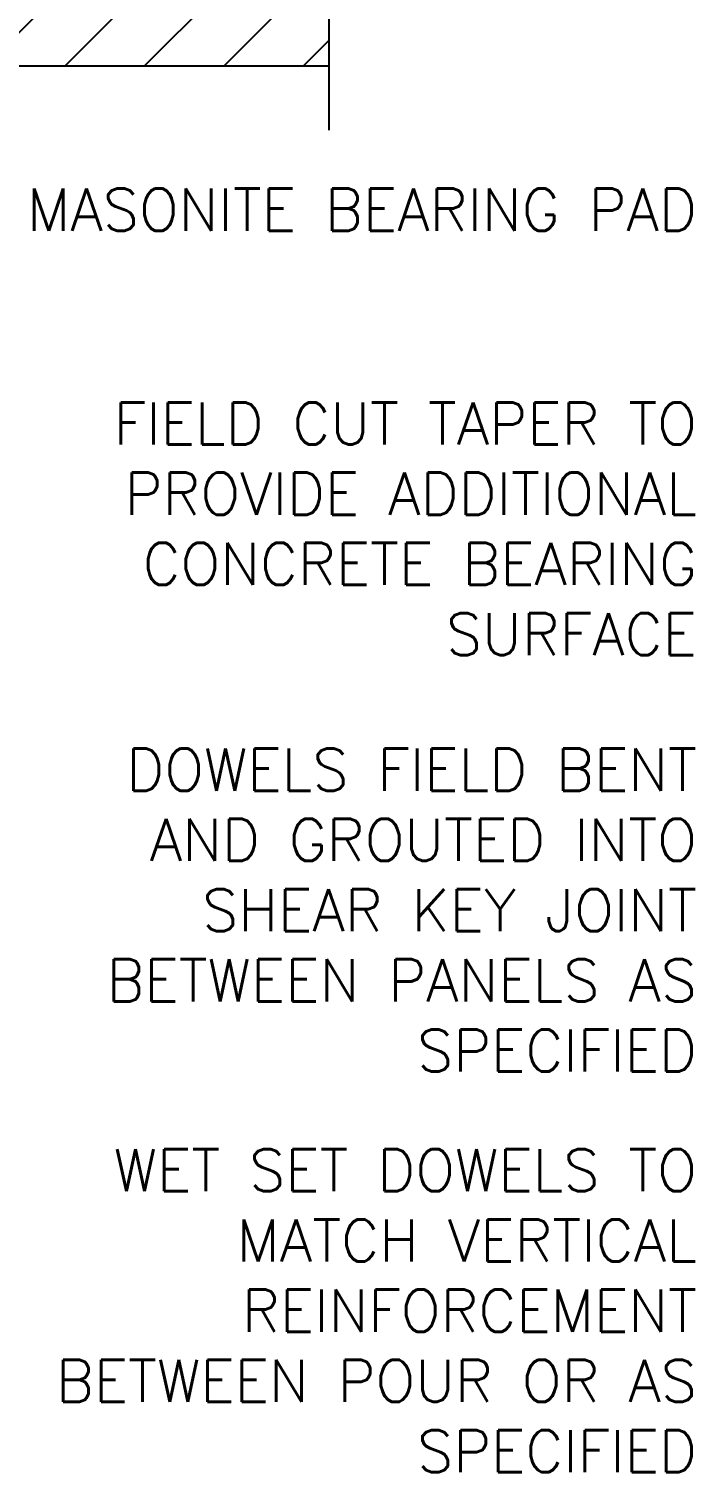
# Model space of a CAD drawing. Header units: inches. Extents: x 75 to 204, y 119 to 186.
# Drawn here: x 192.49 to 204.35, y 141.51 to 167.2 of the extents above; entities that cross this region are included whole.
import ezdxf

# ---------------------------------------------------------------- set-up
doc = ezdxf.new("R2010")
doc.units = ezdxf.units.IN
doc.header["$LTSCALE"] = 0.5
doc.header["$MEASUREMENT"] = 0
for name, color, linetype in [('HATCH', 12, 'Continuous'), ('line25', 2, 'Continuous'), ('LINE9', 9, 'Continuous'), ('TEXT', 4, 'Continuous')]:
    doc.layers.add(name, color=color, linetype=linetype)
doc.styles.add('ROMANS', font='romans.shx', dxfattribs={"height": 0.75})

msp = doc.modelspace()

# ---------------------------------------------------------------- hatches: boundary and pattern name
at = {"layer": 'HATCH'}
h = msp.add_hatch(dxfattribs=at)
h.set_pattern_fill('ANSI31', color=256, scale=8, style=0)
h.set_pattern_definition([(45, (91.57664514911644, 15.49055793160574), (-0.7071067811865475, 0.7071067811865476), [])])
h.paths.add_polyline_path([(197.8280157689334, 168.044445428326), (181.59348653097, 168.0444454283259), (181.5934132032379, 166.544445428326), (197.8280157689334, 166.544445428326)])

# ---------------------------------------------------------------- linework, layer by layer
at = {"layer": 'line25'}
for p, q in [((181.5934132032379, 166.5444454283259), (197.8280157689334, 166.544445428326)), ((185.7184132032379, 166.544445428326), (196.348327252527, 166.544445428326))]:
    msp.add_line(p, q, dxfattribs=at)
at = {"layer": 'LINE9'}
msp.add_lwpolyline([(197.8280157689334, 180.1649884876965), (197.8280157689334, 174.0081095655813), (196.8280157689334, 173.0081095655813), (197.8280157689334, 173.0081095655813), (198.8280157689334, 173.0081095655813), (197.8280157689334, 172.0081095655813), (197.8280157689334, 165.3960230335132)], dxfattribs=at)

# ---------------------------------------------------------------- texts
at = {"layer": 'TEXT', "char_height": 0.75, "width": 13.61326156596732, "attachment_point": 3, "style": 'ROMANS'}
for s, insert in [('\\A1;MASONITE BEARING PAD', (204.3788817170131, 164.3572794965742)), ('\\A1;FIELD CUT TAPER TO PROVIDE ADDITIONAL CONCRETE BEARING SURFACE', (204.3788817170131, 160.5518232451107)), ('\\A1;DOWELS FIELD BENT AND GROUTED INTO SHEAR KEY JOINT BETWEEN PANELS AS SPECIFIED', (204.3788817170131, 154.3870138326853)), ('\\A1;WET SET DOWELS TO MATCH VERTICAL REINFORCEMENT BETWEEN POUR OR AS SPECIFIED', (204.3788817170131, 147.2562219246859))]:
    msp.add_mtext(s, dxfattribs=dict(at, insert=insert))

doc.saveas('drawing.dxf')
